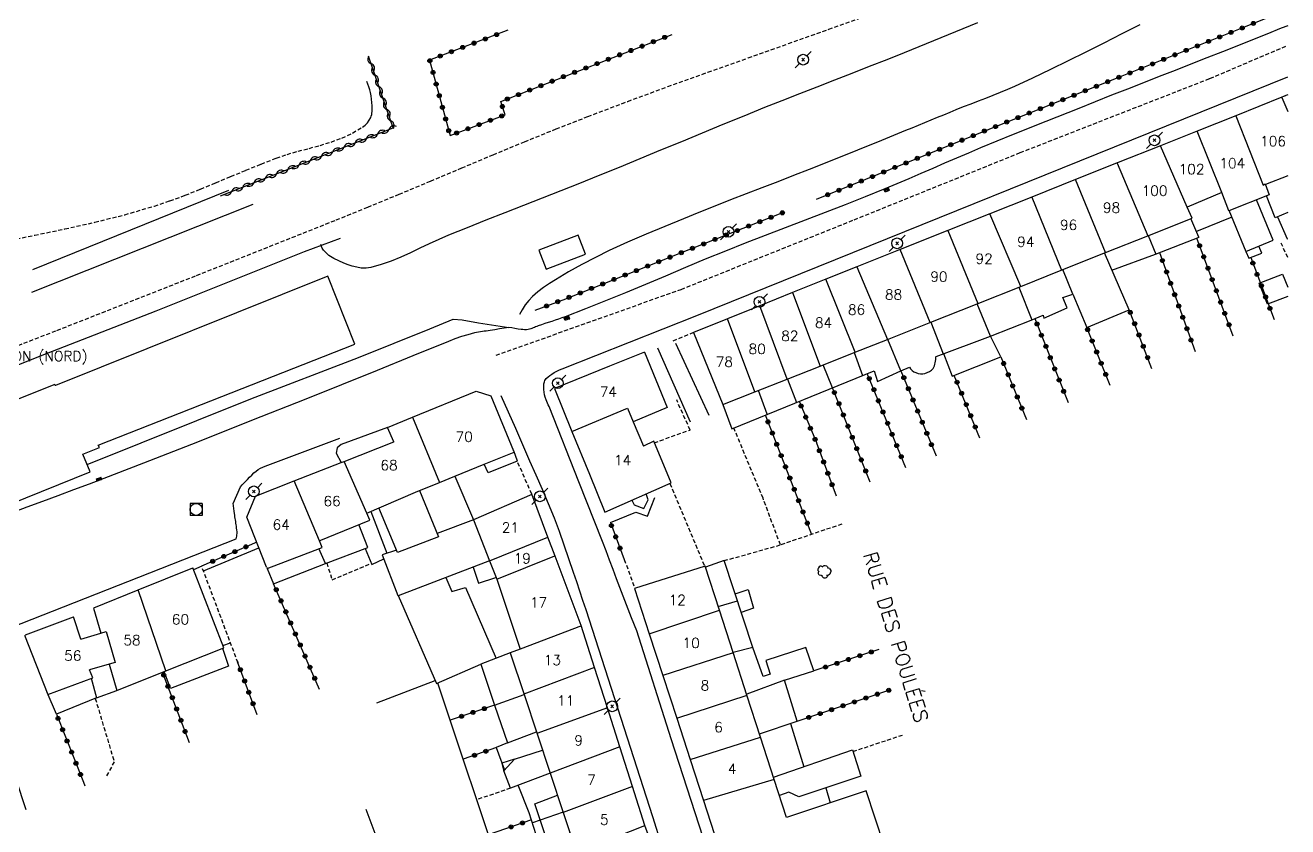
# Model space of a CAD drawing. Header units: millimetres. Extents: x 146000 to 147001, y 143000 to 144000.
# Drawn here: x 146843.1 to 147000, y 143347.2 to 143446.8 of the extents above; entities that cross this region are included whole.
import ezdxf
from ezdxf.enums import TextEntityAlignment as Align

# ---------------------------------------------------------------- set-up
doc = ezdxf.new("R2010")
doc.units = ezdxf.units.MM
doc.linetypes.add('DASHED', pattern=[0.75, 0.5, -0.25])
doc.layers.get('0').update_dxf_attribs({"linetype": 'CONTINUOUS'})
for name, color, linetype in [('W0001', 6, 'DASHED'), ('W0008', 7, 'CONTINUOUS'), ('W0014', 7, 'CONTINUOUS'), ('W0017', 7, 'CONTINUOUS'), ('W0070', 7, 'DASHED'), ('W0101', 7, 'CONTINUOUS'), ('W0104', 1, 'CONTINUOUS'), ('W0105', 7, 'CONTINUOUS'), ('W0112', 1, 'DASHED'), ('W0214', 2, 'CONTINUOUS'), ('W0300', 7, 'CONTINUOUS'), ('W0310', 3, 'CONTINUOUS'), ('W0322', 7, 'CONTINUOUS'), ('W0323', 7, 'CONTINUOUS'), ('W0333', 7, 'CONTINUOUS'), ('W0401', 7, 'CONTINUOUS'), ('W0420', 7, 'CONTINUOUS'), ('W0473', 7, 'CONTINUOUS'), ('W0710', 7, 'CONTINUOUS'), ('W0984', 7, 'CONTINUOUS'), ('W0989', 7, 'CONTINUOUS'), ('W0991', 7, 'CONTINUOUS'), ('W1102', 7, 'CONTINUOUS')]:
    doc.layers.add(name, color=color, linetype=linetype)
doc.styles.get("Standard").update_dxf_attribs({"font": 'romans.shx', "width": 0.85})

# ---------------------------------------------------------------- blocks, each defined once
blk = doc.blocks.new('T473')
for p, q in [((-0.166667, 0.166667), (0.166667, -0.166667)), ((-0.166667, -0.166667), (0.166667, 0.166667)), ((0.500001, 0.500001), (1.000002, 1.000002)), ((-1.000002, -1.000002), (-0.500001, -0.500001))]:
    blk.add_line(p, q)
blk.add_ellipse((0, 0), major_axis=(0.471405, 0.471405), ratio=1, start_param=5.4977871438, end_param=11.780972451)
blk = doc.blocks.new('T420')
for p, q in [((0.75, 0.75), (-0.75, 0.75)), ((-0.75, 0.75), (-0.75, -0.75)), ((0.75, 0.75), (0.75, -0.75)), ((0.75, -0.75), (-0.75, -0.75))]:
    blk.add_line(p, q)
blk.add_ellipse((0, 0), major_axis=(-0.53, 0.53), ratio=1, start_param=3.926991, end_param=10.210176)
blk = doc.blocks.new('T401')
for p, q in [((-0.3, 0.3), (0, 0.3)), ((-0.3, -0.25), (-0.3, 0.3)), ((-0.3, 0.15), (0, 0.15)), ((-0.3, 0), (0, 0)), ((0, 0.3), (0, -0.25)), ((-0.3, -0.15), (0, -0.15)), ((-0.3, -0.25), (-0.3, -0.3)), ((-0.3, -0.3), (0, -0.3)), ((0, -0.3), (0, -0.25))]:
    blk.add_line(p, q)
blk = doc.blocks.new('T300')
for p, q in [((-0.8, 0.51), (-0.86, 0.34)), ((-0.86, 0.34), (-0.86, 0.17)), ((-0.86, 0.17), (-0.74, 0.06)), ((-0.69, 0.63), (-0.8, 0.51)), ((-0.8, -0.06), (-0.74, 0.06)), ((-0.74, 0.06), (-0.69, 0.11)), ((-0.57, 0.69), (-0.69, 0.63)), ((-0.46, 0.69), (-0.57, 0.69)), ((-0.29, 0.63), (-0.46, 0.69)), ((-0.29, 0.63), (-0.17, 0.74)), ((-0.23, 0.57), (-0.29, 0.63)), ((-0.17, 0.74), (-0.06, 0.8)), ((-0.06, 0.8), (0.06, 0.8)), ((0.06, 0.8), (0.23, 0.74)), ((0.23, 0.74), (0.34, 0.63)), ((0.34, 0.63), (0.4, 0.51)), ((0.46, 0.46), (0.34, 0.46)), ((0.4, 0.51), (0.4, 0.46)), ((0.57, 0.4), (0.46, 0.46)), ((0.57, 0.4), (0.69, 0.29)), ((0.69, 0.29), (0.74, 0.17)), ((0.74, 0.06), (0.69, -0.17)), ((0.74, 0.17), (0.74, 0.06)), ((-0.8, -0.17), (-0.8, -0.06)), ((-0.8, -0.23), (-0.8, -0.17)), ((-0.74, -0.34), (-0.8, -0.23)), ((-0.69, -0.4), (-0.74, -0.34)), ((-0.51, -0.46), (-0.69, -0.4)), ((-0.4, -0.46), (-0.51, -0.46)), ((-0.4, -0.46), (-0.34, -0.46)), ((-0.34, -0.46), (-0.34, -0.4)), ((-0.34, -0.51), (-0.34, -0.46)), ((-0.29, -0.63), (-0.34, -0.51)), ((-0.17, -0.74), (-0.29, -0.63)), ((-0.06, -0.8), (-0.17, -0.74)), ((0.06, -0.8), (-0.06, -0.8)), ((0.17, -0.74), (0.06, -0.8)), ((0.23, -0.69), (0.17, -0.74)), ((0.29, -0.46), (0.23, -0.46)), ((0.29, -0.63), (0.23, -0.69)), ((0.46, -0.4), (0.29, -0.46)), ((0.34, -0.51), (0.29, -0.63)), ((0.34, -0.51), (0.34, -0.46)), ((0.57, -0.34), (0.46, -0.4)), ((0.63, -0.29), (0.57, -0.34)), ((0.69, -0.17), (0.63, -0.29))]:
    blk.add_line(p, q)
blk = doc.blocks.new('t323o')
at = {"color": 0, "linetype": 'Continuous'}
for radius in [0.25, 0.15]:
    blk.add_circle((0, 0), radius, dxfattribs=at)
blk = doc.blocks.new('t310o')
at = {"color": 0, "linetype": 'Continuous'}
for centre, start, end in [((-0.5, 0.38), 216.8699, 323.1304), ((0.5, -0.37), 36.8699, 143.1303)]:
    blk.add_arc(centre, 0.625, start, end, dxfattribs=at)
blk = doc.blocks.new('t322o')
at = {"color": 0, "linetype": 'Continuous'}
for radius in [0.25, 0.15]:
    blk.add_circle((0, 0), radius, dxfattribs=at)

msp = doc.modelspace()

# ---------------------------------------------------------------- linework, layer by layer
at = {"layer": 'W0001'}
msp.add_lwpolyline([(146901.64, 143405.8), (146911.52, 143409.32), (146924.64, 143413.99), (146946.14, 143422.64), (146966.76, 143430.98), (146990.34, 143440.2), (147000, 143444.31)], dxfattribs=at)
at = {"layer": 'W0008'}
for points in [[(146903.22, 143409.27), (146902.64, 143409.17), (146902.06, 143409.07), (146901.48, 143408.97), (146900.9, 143408.88), (146900.66, 143408.84), (146900.42, 143408.81), (146900.18, 143408.78), (146899.94, 143408.75), (146899.7, 143408.71), (146899.46, 143408.68), (146899.22, 143408.63), (146898.98, 143408.58), (146898.15, 143408.36), (146897.33, 143408.12), (146896.52, 143407.83), (146895.72, 143407.52)], [(146895.72, 143407.52), (146891.3, 143405.71), (146886.86, 143403.91), (146882.43, 143402.12), (146877.99, 143400.34), (146871.27, 143397.68), (146864.55, 143395.02), (146857.82, 143392.39), (146851.08, 143389.8), (146849.15, 143389.06), (146847.21, 143388.34), (146845.27, 143387.62), (146843.33, 143386.91), (146841.39, 143386.2)]]:
    msp.add_lwpolyline(points, dxfattribs=at)
at = {"layer": 'W0014'}
for points in [[(147000, 143446.75), (146999.19, 143446.43), (146997.42, 143445.71), (146995.64, 143445), (146993.87, 143444.29), (146991.9, 143443.51), (146989.93, 143442.74), (146987.96, 143441.97), (146986, 143441.2), (146984.03, 143440.43), (146982.06, 143439.66), (146980.09, 143438.88), (146978.12, 143438.11), (146974.04, 143436.48), (146969.96, 143434.86), (146965.88, 143433.22), (146961.82, 143431.56), (146960.33, 143430.93), (146958.85, 143430.3), (146957.37, 143429.66), (146955.89, 143429.01), (146954.42, 143428.37), (146952.94, 143427.73), (146951.45, 143427.1), (146949.96, 143426.48), (146947.49, 143425.48), (146945.02, 143424.5), (146942.54, 143423.54), (146940.06, 143422.59), (146937.57, 143421.64), (146935.09, 143420.68), (146932.61, 143419.72), (146930.13, 143418.74), (146927.64, 143417.73), (146925.16, 143416.7), (146922.68, 143415.65), (146920.21, 143414.61), (146917.73, 143413.57), (146915.24, 143412.55), (146912.74, 143411.55), (146910.23, 143410.59), (146909.81, 143410.44), (146909.39, 143410.29), (146908.97, 143410.15), (146908.55, 143410.01), (146908.13, 143409.87), (146907.7, 143409.73), (146907.28, 143409.59), (146906.86, 143409.44), (146906.71, 143409.39), (146906.56, 143409.32), (146906.41, 143409.26), (146906.26, 143409.19), (146906.1, 143409.13), (146905.95, 143409.08), (146905.79, 143409.03), (146905.63, 143409), (146905.41, 143408.98), (146905.19, 143408.98), (146904.98, 143408.99), (146904.76, 143409.02), (146904.37, 143409.06), (146903.99, 143409.12), (146903.61, 143409.19), (146903.22, 143409.27)], [(146909.85, 143404.12), (146926.59, 143410.76), (147000, 143440.4)], [(146850.86, 143392.22), (146871.16, 143400.39), (146884.54, 143405.51), (146893.4, 143409.09), (146896.3, 143410.3), (146897.45, 143410.19), (146899.45, 143409.83), (146903.22, 143409.27)], [(146908.22, 143399.43), (146908.11, 143399.64), (146908.02, 143399.85), (146907.93, 143400.06), (146907.86, 143400.28), (146907.76, 143400.59), (146907.67, 143400.9), (146907.61, 143401.22), (146907.57, 143401.54), (146907.57, 143401.68), (146907.56, 143401.82), (146907.56, 143401.96), (146907.57, 143402.1), (146907.59, 143402.24), (146907.62, 143402.38), (146907.66, 143402.52), (146907.72, 143402.65), (146907.88, 143402.9), (146908.1, 143403.12), (146908.33, 143403.3), (146908.57, 143403.46), (146908.87, 143403.66), (146909.19, 143403.84), (146909.52, 143403.99), (146909.86, 143404.11)], [(146902.24, 143400.79), (146903.14, 143398.77), (146904.04, 143396.75), (146904.93, 143394.72), (146905.81, 143392.7), (146906.58, 143390.94), (146907.36, 143389.17), (146908.12, 143387.4), (146908.84, 143385.62), (146909.48, 143383.94), (146910.08, 143382.25), (146910.66, 143380.56), (146911.24, 143378.86), (146911.64, 143377.71), (146912.02, 143376.55), (146912.4, 143375.39), (146912.78, 143374.23)], [(146914.87, 143382.68), (146911.91, 143390.06), (146908.22, 143399.43)], [(146872.96, 143392.02), (146882.24, 143395.48)], [(146869.88, 143389.47), (146870.1, 143389.7), (146870.32, 143389.92), (146870.54, 143390.15), (146870.76, 143390.38), (146871.02, 143390.64), (146871.28, 143390.92), (146871.54, 143391.18), (146871.83, 143391.42), (146872.1, 143391.6), (146872.38, 143391.76), (146872.67, 143391.9), (146872.96, 143392.02)], [(146868.96, 143387.4), (146869.87, 143389.47)], [(146869.35, 143382.98), (146869.4, 143383.15), (146869.43, 143383.31), (146869.45, 143383.48), (146869.46, 143383.65), (146869.46, 143383.88), (146869.44, 143384.11), (146869.41, 143384.33), (146869.38, 143384.56), (146869.36, 143384.75), (146869.33, 143384.95), (146869.3, 143385.14), (146869.27, 143385.34), (146869.23, 143385.53), (146869.2, 143385.73), (146869.17, 143385.92), (146869.14, 143386.12), (146869.09, 143386.44), (146869.05, 143386.77), (146869, 143387.09), (146868.96, 143387.42)], [(146831.86, 143368.25), (146869.36, 143382.98)], [(146919.11, 143371.56), (146918.48, 143373.17), (146917.85, 143374.79), (146917.23, 143376.4), (146916.62, 143378.02), (146916.18, 143379.19), (146915.74, 143380.35), (146915.31, 143381.52), (146914.88, 143382.68)], [(146912.78, 143374.23), (146921.07, 143348.5), (146924.43, 143337.79)], [(146927.87, 143344.34), (146923.4, 143358.15), (146919.11, 143371.56)]]:
    msp.add_lwpolyline(points, dxfattribs=at)
at = {"layer": 'W0017'}
for points in [[(146921.69, 143406.71), (146925.77, 143397.52)], [(146923.92, 143407.3), (146928.07, 143398.37)], [(146915.85, 143385.02), (146919, 143386.3), (146920.44, 143385.82), (146921.37, 143388.13)]]:
    msp.add_lwpolyline(points, dxfattribs=at)
at = {"layer": 'W0070'}
for points in [[(146829.69, 143402.16), (146847.09, 143408.89), (146864.44, 143415.72), (146881.77, 143422.61), (146885.69, 143424.2), (146889.59, 143425.81), (146893.49, 143427.44), (146897.38, 143429.08), (146901.28, 143430.72), (146905.19, 143432.33), (146909.1, 143433.92), (146913.04, 143435.46), (146918, 143437.35), (146922.98, 143439.18), (146927.97, 143440.98), (146932.97, 143442.75), (146937.97, 143444.52), (146942.97, 143446.3), (146947.96, 143448.1)], [(146840.57, 143419.94), (146844.32, 143420.72), (146848.06, 143421.5), (146851.8, 143422.33), (146855.51, 143423.26), (146859.19, 143424.34), (146861.12, 143424.99), (146863.03, 143425.69), (146864.93, 143426.44), (146866.81, 143427.22), (146868.68, 143428.01), (146870.56, 143428.79), (146872.45, 143429.56), (146874.34, 143430.3), (146875.68, 143430.76), (146877.04, 143431.15), (146878.41, 143431.51), (146879.77, 143431.88), (146881.15, 143432.3), (146882.5, 143432.79), (146883.81, 143433.41), (146885.05, 143434.16), (146885.37, 143434.4), (146885.65, 143434.68), (146885.89, 143435), (146886.08, 143435.36), (146886.14, 143435.53), (146886.19, 143435.71), (146886.22, 143435.89), (146886.23, 143436.08), (146886.23, 143436.26), (146886.23, 143436.43), (146886.23, 143436.61), (146886.23, 143436.79), (146886.21, 143437.21), (146886.18, 143437.62), (146886.12, 143438.03), (146886.04, 143438.44), (146885.95, 143438.79), (146885.85, 143439.14), (146885.73, 143439.48), (146885.59, 143439.81)]]:
    msp.add_lwpolyline(points, dxfattribs=at)
at = {"layer": 'W0101'}
for points in [[(146999.26, 143437.86), (146993.56, 143435.57)], [(146999.26, 143437.85), (147000, 143436.08)], [(146993.56, 143435.57), (146988.76, 143433.65)], [(146988.76, 143433.65), (146984.21, 143431.84)], [(146984.21, 143431.84), (146978.95, 143429.74)], [(146978.95, 143429.74), (146973.65, 143427.63)], [(147000, 143428.1), (146997.23, 143427.01)], [(146973.65, 143427.63), (146968.2, 143425.46)], [(146997.2, 143427.1), (146997.71, 143425.74), (146992.7, 143423.75), (146991.79, 143426.04)], [(146968.2, 143425.46), (146962.98, 143423.38)], [(146991.79, 143426.04), (146987.52, 143424.21)], [(146962.98, 143423.38), (146957.75, 143421.29)], [(146982.63, 143420.66), (146988.11, 143422.85), (146987.52, 143424.21)], [(146957.75, 143421.29), (146951.83, 143418.93)], [(146977.34, 143418.55), (146982.63, 143420.66)], [(146951.83, 143418.93), (146946.48, 143416.8)], [(146971.87, 143416.37), (146977.34, 143418.55)], [(146942.62, 143415.25), (146938.47, 143413.58)], [(146946.48, 143416.8), (146942.62, 143415.25)], [(146966.83, 143414.36), (146971.87, 143416.37)], [(146961.43, 143412.2), (146966.83, 143414.36)], [(146938.47, 143413.58), (146934.4, 143411.94)], [(146955.65, 143409.9), (146961.43, 143412.2)], [(146934.4, 143411.94), (146930.38, 143410.32)], [(146930.38, 143410.32), (146926.16, 143408.62)], [(146950.26, 143407.76), (146950.26, 143407.75), (146955.65, 143409.9)], [(146926.16, 143408.62), (146929.82, 143399.68), (146933.77, 143401.24)], [(146946.15, 143406.14), (146950.26, 143407.76)], [(146920.1, 143406.18), (146915.75, 143404.43), (146915.75, 143404.43), (146908.9, 143401.68), (146911.07, 143396.34)], [(146920.09, 143406.17), (146922.91, 143399.33), (146918.66, 143397.55)], [(146941.89, 143404.45), (146946.15, 143406.14)], [(146937.8, 143402.83), (146941.89, 143404.45)], [(146933.77, 143401.24), (146937.8, 143402.83)], [(146891.27, 143398.12), (146899.15, 143401.36), (146900.98, 143400.78), (146903.8, 143393.94)], [(146888.15, 143396.83), (146891.27, 143398.12)], [(146888.96, 143395.04), (146888.15, 143396.83)], [(146918.66, 143397.55), (146919.96, 143394.5)], [(146882.75, 143392.62), (146888.96, 143395.04)], [(146911.07, 143396.34), (146913.23, 143391.02)], [(146915.15, 143386.32), (146923.38, 143389.93), (146921.23, 143395.12), (146919.96, 143394.5)], [(146900.18, 143392.27), (146903.88, 143393.77)], [(146876.57, 143390.2), (146882.39, 143392.48)], [(146896.51, 143390.77), (146900.18, 143392.27)], [(146871.74, 143388.3), (146876.57, 143390.2)], [(146894.61, 143389.99), (146896.51, 143390.77)], [(146913.23, 143391.02), (146913.25, 143391.02), (146915.15, 143386.32)], [(146885.59, 143386.19), (146891.64, 143388.78), (146894.61, 143389.99)], [(146873.12, 143379.48), (146870.68, 143385.68), (146871.74, 143388.3)], [(146906.08, 143388.5), (146898.85, 143385.36), (146900.82, 143380.27)], [(146908.09, 143383.19), (146906.07, 143388.54)], [(146879.68, 143382.75), (146885.97, 143385.33), (146885.59, 143386.19)], [(146873.1, 143379.48), (146873.21, 143379.3), (146880.03, 143381.93), (146879.69, 143382.75)], [(146908.98, 143380.82), (146908.09, 143383.19)], [(146912.23, 143372.23), (146908.98, 143380.82)], [(146857.19, 143376.64), (146863.96, 143379.37)], [(146860.6, 143366.58), (146867.8, 143369.45), (146863.96, 143379.37)], [(146900.82, 143380.27), (146901.72, 143377.96)], [(146929.4, 143374.12), (146927.63, 143379.58), (146918.84, 143376.82)], [(146901.72, 143377.96), (146904.62, 143369.29)], [(146851.68, 143374.42), (146857.19, 143376.64)], [(146918.84, 143376.82), (146920.67, 143371.2)], [(146843.18, 143371.07), (146849.16, 143373.32), (146849.16, 143373.32)], [(146850.04, 143370.51), (146849.16, 143373.32)], [(146851.61, 143374.39), (146852.52, 143371.26)], [(146931.1, 143368.86), (146929.4, 143374.12)], [(146913.89, 143367.01), (146912.23, 143372.23)], [(146843.04, 143371.01), (146845.97, 143363.64), (146851.53, 143365.74), (146851.13, 143366.7)], [(146850.04, 143370.51), (146852.52, 143371.26)], [(146920.67, 143371.2), (146922.36, 143366)], [(146904.62, 143369.29), (146903.39, 143368.83), (146905.12, 143363.64)], [(146932.81, 143363.58), (146931.1, 143368.86)], [(146853.56, 143367.42), (146851.13, 143366.7)], [(146853.56, 143367.42), (146854.51, 143364.15), (146860.6, 143366.58)], [(146915.49, 143362), (146913.89, 143367.01)], [(146922.36, 143366), (146924.09, 143360.7)], [(146905.12, 143363.64), (146906.74, 143358.77)], [(146934.51, 143358.35), (146932.81, 143363.58)], [(146917.03, 143357.15), (146915.49, 143362)], [(146924.09, 143360.7), (146925.75, 143355.59)], [(146906.74, 143358.77), (146908.36, 143353.87)], [(146936.21, 143353.1), (146934.51, 143358.35)], [(146918.61, 143352.2), (146917.03, 143357.15)], [(146925.75, 143355.59), (146927.42, 143350.47)], [(146908.36, 143353.87), (146909.98, 143348.98)], [(146937.74, 143348.38), (146936.21, 143353.1)], [(146920.14, 143347.37), (146918.61, 143352.2)], [(146947.61, 143351.7), (146937.74, 143348.38)], [(146943.95, 143340.13), (146950.96, 143341.49), (146947.61, 143351.7)], [(146927.42, 143350.47), (146929.2, 143344.99)], [(146909.98, 143348.98), (146911.63, 143344), (146920.14, 143347.37)]]:
    msp.add_lwpolyline(points, dxfattribs=at)
msp.add_lwpolyline([(146817.38, 143380.72), (146832.43, 143386.27), (146833.23, 143384.08), (146851.2, 143391.3), (146850.3, 143393.51), (146852.37, 143394.32), (146852.2, 143394.65), (146884.11, 143407.17), (146880.74, 143415.64), (146846.9, 143402.06), (146846.85, 143402.04), (146846.81, 143402.18), (146828.46, 143394.86), (146813.82, 143389)], close=True, dxfattribs=at)
at = {"layer": 'W0104'}
for points in [[(146999.65, 143438.02), (146999.66, 143438.02), (146999.26, 143437.86)], [(147000, 143438.16), (146999.65, 143438.02)], [(146868.4, 143426.28), (146844.03, 143416.42)], [(146992.68, 143423.83), (146994.8, 143418.69), (146998.18, 143420.11), (146996.11, 143425.11)], [(147000, 143423.52), (146998.44, 143422.89), (146997.35, 143425.6)], [(146843.96, 143413.63), (146871.46, 143424.59)], [(146978.16, 143416.37), (146983.57, 143418.36), (146988.98, 143420.47), (146988.97, 143420.46), (146987.95, 143422.78)], [(146993.04, 143422.95), (146988.65, 143421.2)], [(146998.74, 143423.01), (146999.91, 143420.26), (147000, 143420.3)], [(146982.65, 143420.67), (146983.59, 143418.37)], [(146973.31, 143413.4), (146975.02, 143409.27), (146980.31, 143411.46), (146977.23, 143418.51)], [(146994.81, 143418.69), (146995.17, 143417.85), (146996.77, 143418.49), (146996.41, 143419.36)], [(146963.09, 143408.18), (146968.11, 143410.16), (146969.61, 143410.77), (146969.71, 143410.43), (146972.61, 143411.68), (146972.05, 143412.99), (146973.31, 143413.4), (146972.05, 143416.44)], [(147000, 143413.12), (146997.48, 143412.13), (146996.45, 143414.74), (146999.36, 143415.89), (147000, 143414.27)], [(146966.59, 143414.26), (146968.22, 143410.2)], [(146956.31, 143405.66), (146963.09, 143408.18), (146961.43, 143412.2)], [(146955.65, 143409.9), (146957.2, 143405.99)], [(146929.82, 143399.68), (146930.92, 143396.67), (146948.6, 143403.87), (146949.01, 143402.54), (146951.95, 143403.86), (146950.33, 143407.78)], [(146957.22, 143406.01), (146958.3, 143403.2), (146964.36, 143405.61), (146963.09, 143408.18)], [(146946.15, 143406.14), (146947.15, 143403.28)], [(146943.45, 143401.77), (146942.26, 143404.6)], [(146951.95, 143403.86), (146953, 143404.34)], [(146952.99, 143404.34), (146953.15, 143404.12), (146953.34, 143403.92), (146953.56, 143403.76), (146953.8, 143403.64), (146954.08, 143403.55), (146954.36, 143403.51), (146954.65, 143403.51), (146954.93, 143403.55), (146955.21, 143403.64), (146955.48, 143403.77), (146955.73, 143403.94), (146955.94, 143404.16), (146956.04, 143404.32), (146956.1, 143404.5), (146956.15, 143404.69), (146956.19, 143404.86), (146956.23, 143405.07), (146956.27, 143405.27), (146956.29, 143405.48), (146956.31, 143405.69)], [(146937.86, 143402.85), (146938.96, 143399.95)], [(146935.34, 143398.47), (146934.23, 143401.42)], [(146888.15, 143396.83), (146882.41, 143394.71), (146881.89, 143394.3), (146881.76, 143393.64), (146882.39, 143392.48)], [(146888.97, 143395.06), (146888.96, 143395.04)], [(146903.8, 143393.94), (146903.81, 143393.95), (146904.27, 143392.68)], [(146882.39, 143392.48), (146882.75, 143392.62)], [(146904.27, 143392.66), (146900.66, 143391.2), (146900.18, 143392.27)], [(146896.5, 143390.77), (146898.85, 143385.36)], [(146892.13, 143388.98), (146894.5, 143383.25), (146889.39, 143381.29), (146887.07, 143386.83)], [(146918.51, 143387.79), (146918.78, 143387.21), (146920, 143386.78), (146920.55, 143387.82), (146920.28, 143388.57)], [(146886.07, 143386.4), (146888.06, 143381.22)], [(146880.43, 143379.91), (146885.71, 143381.93), (146884.61, 143384.77)], [(146898.85, 143385.36), (146894.34, 143383.64)], [(146873.21, 143379.3), (146874.01, 143377.41), (146880.43, 143379.91), (146879.64, 143381.78)], [(146885.38, 143381.79), (146886.21, 143379.8), (146887.7, 143380.49)], [(146889.27, 143381.58), (146887.5, 143380.99), (146889.44, 143375.94), (146889.46, 143375.94), (146894.25, 143365.02), (146899.76, 143367.4)], [(146900.81, 143380.26), (146889.48, 143375.89)], [(146898.8, 143379.48), (146899.46, 143377.49), (146901.63, 143378.2)], [(146933.55, 143369.49), (146929.97, 143380.28), (146927.66, 143379.48)], [(146895.42, 143378.18), (146896.15, 143376.43), (146897.86, 143376.96), (146901.65, 143368.14)], [(146931.34, 143376.15), (146932.98, 143376.71), (146933.63, 143374.38), (146932.11, 143373.83)], [(146929.25, 143374.57), (146931.62, 143375.3)], [(146867.65, 143369.4), (146868.39, 143367.19), (146861.19, 143364.4), (146860.41, 143366.51)], [(146903.39, 143368.83), (146903.39, 143368.81), (146899.76, 143367.4), (146901.46, 143362.33), (146905.12, 143363.64)], [(146937.48, 143365.44), (146941.14, 143366.58), (146940.14, 143369.47), (146935.16, 143367.87), (146935.7, 143366.18), (146934.82, 143365.89), (146933.55, 143369.49), (146931.1, 143368.86)], [(146851.32, 143365.66), (146851.98, 143363.24), (146847.01, 143361.2), (146845.88, 143363.88)], [(146894.38, 143365.08), (146902.44, 143340.9), (146890.34, 143336.43), (146885.51, 143349.36)], [(146886.82, 143362.61), (146894.09, 143365.38)], [(146934.37, 143358.78), (146939.06, 143360.32), (146937.48, 143365.44), (146932.78, 143363.7)], [(146851.98, 143363.24), (146854.51, 143364.15)], [(146901.46, 143362.33), (146903.05, 143357.65), (146906.66, 143359)], [(146938.24, 143360.05), (146939.87, 143354.68)], [(146903.05, 143357.65), (146901.67, 143357.08), (146902.64, 143354.37), (146902.61, 143354.15)], [(146908.36, 143353.87), (146908.36, 143353.87), (146903.43, 143352.02), (146902.61, 143354.15), (146903.94, 143355.6), (146907.42, 143356.73)], [(146936.12, 143353.38), (146945.92, 143356.79), (146946.97, 143353.52), (146939.26, 143350.92), (146938.02, 143351.52), (146936.86, 143351.08)], [(146903.94, 143355.6), (146902.37, 143355.11), (146902.61, 143354.15)], [(146908.72, 143343.02), (146907.78, 143342.57), (146905.76, 143348.94), (146904.4, 143352.38)], [(146910.83, 143346.41), (146907.93, 143345.58), (146906.47, 143350.05), (146909.27, 143351.14)], [(146942.62, 143352.06), (146943.14, 143350.2)], [(146907.12, 143348.05), (146906.15, 143347.69)], [(146909.97, 143349.03), (146907.12, 143348.05)], [(146920.67, 143345.93), (146920.14, 143347.37)]]:
    msp.add_lwpolyline(points, dxfattribs=at)
at = {"layer": 'W0105'}
for points in [[(146865.08, 143379.59), (146864.05, 143379.14)], [(146867.69, 143369.72), (146868.64, 143370.08)]]:
    msp.add_lwpolyline(points, dxfattribs=at)
at = {"layer": 'W0112'}
for points in [[(147000, 143417.94), (146999.2, 143419.71)], [(146926.16, 143408.61), (146923.5, 143407.52)], [(146921.3, 143394.94), (146925.76, 143396.51), (146924.08, 143400.25)], [(146929.97, 143380.28), (146936.97, 143382.23), (146934.81, 143388.03), (146931.18, 143396.78)], [(146906.07, 143388.55), (146904.27, 143392.66)], [(146923.24, 143389.88), (146927.55, 143379.56)], [(146944.6, 143384.82), (146936.97, 143382.23)], [(146869.58, 143367.57), (146865.06, 143379.61)], [(146880.6, 143379.99), (146881.28, 143377.89), (146886.23, 143379.98)], [(146917.57, 143380.43), (146918.89, 143376.84)], [(146851.84, 143363.17), (146854.2, 143355.3), (146853.18, 143353.39)], [(146945.98, 143356.57), (146952.34, 143358.68)], [(146903.43, 143352.02), (146899.22, 143350.56)]]:
    msp.add_lwpolyline(points, dxfattribs=at)
at = {"layer": 'W0214'}
msp.add_lwpolyline([(146865.28, 143379.03), (146872.17, 143381.88)], dxfattribs=at)
at = {"layer": 'W0310'}
msp.add_lwpolyline([(146867.39, 143425.6), (146888.86, 143434.05), (146885.85, 143442.83)], dxfattribs=at)
at = {"layer": 'W0322'}
msp.add_lwpolyline([(146871.9, 143382.58), (146865.06, 143379.61)], dxfattribs=at)
at = {"layer": 'W0323'}
for points in [[(146941.46, 143425.18), (146962.92, 143433.91), (146978.6, 143440.17), (146994.33, 143446.47), (147000, 143448.76)], [(146903.11, 143446.18), (146893.39, 143442.48), (146895.92, 143433.1), (146902.76, 143435.69), (146902.24, 143437.32), (146910.33, 143440.54), (146923.52, 143445.66)], [(146906.51, 143411.4), (146910.29, 143412.83), (146923.87, 143418.23), (146937.48, 143423.61)], [(146993.23, 143408.18), (146988.7, 143420.36)], [(146984.08, 143418.55), (146988.48, 143406.27)], [(146995.4, 143417.93), (146998.31, 143410.23)], [(146983.12, 143404.12), (146980.31, 143411.46)], [(146968.59, 143410.35), (146972.7, 143399.92)], [(146977.94, 143402.03), (146975.02, 143409.27)], [(146964.36, 143405.61), (146967.53, 143397.84)], [(146952.55, 143391.81), (146947.76, 143403.53)], [(146951.95, 143403.86), (146956.3, 143393.32)], [(146961.74, 143395.51), (146958.57, 143403.3)], [(146948.12, 143390.02), (146943.45, 143401.77)], [(146939.29, 143400.08), (146941.45, 143394.95), (146941.45, 143394.94), (146943.91, 143388.33)], [(146935.09, 143398.38), (146936.91, 143393.71), (146940.85, 143383.55)], [(146915.84, 143385.02), (146917.57, 143380.43)], [(146879.71, 143364.28), (146874.01, 143377.41)], [(146949.21, 143369.25), (146941.14, 143366.58)], [(146843.27, 143349.32), (146840.73, 143356.99), (146836.95, 143368.11)], [(146871.97, 143361.11), (146869.52, 143367.7), (146869.59, 143367.57)], [(146863.55, 143357.65), (146860.21, 143366.43)], [(146939.07, 143360.32), (146950.69, 143364.26)], [(146901.46, 143362.33), (146895.92, 143360.46)], [(146847.01, 143361.2), (146850.39, 143352.77), (146850.53, 143352.3)], [(146901.68, 143357.07), (146897.54, 143355.6)], [(146906.05, 143348.09), (146900.67, 143346.21)]]:
    msp.add_lwpolyline(points, dxfattribs=at)
at = {"layer": 'W0333'}
for points in [[(146961.46, 143447.11), (146959.64, 143446.36), (146957.82, 143445.61), (146956, 143444.86), (146954.17, 143444.12), (146952.35, 143443.39), (146950.18, 143442.53), (146948.01, 143441.67), (146945.84, 143440.83), (146943.67, 143439.98), (146941.5, 143439.13), (146939.33, 143438.29), (146937.16, 143437.43), (146934.99, 143436.57), (146932.41, 143435.52), (146929.82, 143434.46), (146927.24, 143433.4), (146924.67, 143432.33), (146922.09, 143431.27), (146919.51, 143430.2), (146916.93, 143429.14), (146914.34, 143428.09), (146912.02, 143427.16), (146909.69, 143426.24), (146907.37, 143425.32), (146905.04, 143424.41), (146902.71, 143423.49), (146900.38, 143422.57), (146898.05, 143421.65), (146895.73, 143420.71), (146894.54, 143420.2), (146893.35, 143419.65), (146892.18, 143419.09), (146891.01, 143418.53), (146889.81, 143417.99), (146888.6, 143417.49), (146887.35, 143417.06), (146886.08, 143416.71), (146885.79, 143416.66), (146885.49, 143416.63), (146885.19, 143416.62), (146884.89, 143416.64), (146884.33, 143416.73), (146883.78, 143416.86), (146883.25, 143417.04), (146882.73, 143417.25), (146882.1, 143417.53), (146881.48, 143417.84), (146880.88, 143418.21), (146880.35, 143418.68), (146880.19, 143418.88), (146880.05, 143419.1), (146879.94, 143419.33), (146879.86, 143419.58)], [(146981.61, 143446.87), (146979.38, 143445.72), (146977.14, 143444.59), (146974.9, 143443.47), (146972.7, 143442.38), (146970.51, 143441.29), (146968.3, 143440.23), (146966.07, 143439.21), (146965.17, 143438.82), (146964.26, 143438.45), (146963.35, 143438.08), (146962.44, 143437.72), (146961.52, 143437.37), (146960.61, 143437.02), (146959.69, 143436.66), (146958.78, 143436.3), (146958, 143435.97), (146957.21, 143435.65), (146956.43, 143435.33), (146955.65, 143435), (146954.86, 143434.68), (146954.08, 143434.36), (146953.3, 143434.03), (146952.51, 143433.71), (146949.53, 143432.5), (146946.54, 143431.3), (146943.55, 143430.1), (146940.55, 143428.9), (146938.6, 143428.13), (146936.64, 143427.37), (146934.68, 143426.61), (146932.72, 143425.86), (146930.76, 143425.1), (146928.81, 143424.33), (146926.85, 143423.56), (146924.91, 143422.77), (146922.59, 143421.81), (146920.27, 143420.86), (146917.97, 143419.86), (146915.69, 143418.81), (146913.99, 143417.96), (146912.31, 143417.09), (146910.65, 143416.17), (146909.03, 143415.19), (146908.29, 143414.72), (146907.55, 143414.23), (146906.83, 143413.7), (146906.17, 143413.11), (146905.7, 143412.6), (146905.26, 143412.05), (146904.88, 143411.46), (146904.54, 143410.85)]]:
    msp.add_lwpolyline(points, dxfattribs=at)
msp.add_lwpolyline([(146911.85, 143420.71), (146906.96, 143418.84), (146907.86, 143416.51), (146912.74, 143418.38)], close=True, dxfattribs=at)
at = {"layer": 'W0710'}
msp.add_lwpolyline([(146882.26, 143420.33), (146877.79, 143418.66), (146859.38, 143411.3), (146844.99, 143405.7), (146822.7, 143396.76), (146803.33, 143389.07), (146783.95, 143381.42), (146763.79, 143373.41), (146750, 143367.94)], dxfattribs=at)
at = {"layer": 'W1102'}
for points in [[(146993.56, 143435.57), (146996.94, 143426.95)], [(146991.79, 143426.04), (146988.76, 143433.65)], [(146987.52, 143424.21), (146984.21, 143431.84)], [(146978.81, 143429.68), (146982.63, 143420.66)], [(146977.34, 143418.55), (146973.65, 143427.63)], [(146996.94, 143426.95), (146997.2, 143427.1)], [(146968.2, 143425.46), (146971.88, 143416.37)], [(146966.83, 143414.36), (146962.98, 143423.37)], [(146957.75, 143421.29), (146961.49, 143412.23)], [(146955.57, 143409.87), (146951.83, 143418.93)], [(146946.27, 143406.18), (146942.62, 143415.25)], [(146946.48, 143416.8), (146950.26, 143407.76)], [(146938.47, 143413.58), (146941.89, 143404.45)], [(146937.8, 143402.83), (146934.4, 143411.94)], [(146933.77, 143401.24), (146930.38, 143410.32)], [(146891.27, 143398.12), (146894.61, 143389.99)], [(146911.07, 143396.34), (146917.96, 143399.21)], [(146917.96, 143399.21), (146918.66, 143397.55)], [(146885.59, 143386.19), (146882.76, 143392.62)], [(146879.69, 143382.75), (146876.57, 143390.2)], [(146900.81, 143380.26), (146908.09, 143383.19)], [(146901.72, 143377.96), (146908.96, 143380.88)], [(146860.6, 143366.58), (146857.19, 143376.64)], [(146920.67, 143371.2), (146929.4, 143374.12)], [(146852.52, 143371.26), (146853.21, 143371.47), (146854.31, 143367.64), (146853.56, 143367.42)], [(146912.25, 143372.18), (146904.62, 143369.29)], [(146931.11, 143368.83), (146922.36, 143366)], [(146913.89, 143367.01), (146905.1, 143363.7)], [(146924.09, 143360.7), (146932.82, 143363.58)], [(146915.49, 143362), (146906.72, 143358.82)], [(146925.75, 143355.59), (146934.51, 143358.35)], [(146917.03, 143357.15), (146908.36, 143353.87)], [(146936.21, 143353.1), (146927.42, 143350.47)], [(146918.61, 143352.2), (146909.98, 143348.98)]]:
    msp.add_lwpolyline(points, dxfattribs=at)

# ---------------------------------------------------------------- block references
at = {"layer": 'W0300'}
msp.add_blockref('T300', (146942.48, 143378.89), dxfattribs=at)
at = {"layer": 'W0310'}
for p, rotation in [((146886.13, 143442.02), 108.8976155098362), ((146886.61, 143440.6), 108.8976155098362), ((146887.1, 143439.18), 108.8976155098362), ((146887.59, 143437.76), 108.8976155098362), ((146888.07, 143436.34), 108.8976155098362), ((146888.56, 143434.93), 108.8976155098362), ((146888.33, 143433.84), 21.47580589889937), ((146884.14, 143432.19), 21.47580589889937), ((146885.54, 143432.74), 21.47580589889937), ((146886.93, 143433.29), 21.47580589889937), ((146879.95, 143430.54), 21.47580589889937), ((146881.35, 143431.09), 21.47580589889937), ((146882.74, 143431.64), 21.47580589889937), ((146875.77, 143428.89), 21.47580589889937), ((146877.16, 143429.44), 21.47580589889937), ((146878.56, 143429.99), 21.47580589889937), ((146871.58, 143427.25), 21.47580589889937), ((146872.97, 143427.8), 21.47580589889937), ((146874.37, 143428.34), 21.47580589889937), ((146868.79, 143426.15), 21.47580589889937), ((146870.18, 143426.7), 21.47580589889937)]:
    msp.add_blockref('t310o', p, dxfattribs=dict(at, rotation=rotation))
at = {"layer": 'W0322', "rotation": 203.5242858983066}
for p in [(146870.56, 143382), (146867.81, 143380.8), (146869.19, 143381.4), (146866.44, 143380.2)]:
    msp.add_blockref('t322o', p, dxfattribs=at)
at = {"layer": 'W0323'}
for p, rotation in [((146994.34, 143446.47), 22.01369422467841), ((146995.73, 143447.03), 22.01369422467841), ((146900.31, 143445.11), 200.7939194213623), ((146901.71, 143445.65), 200.7939194213623), ((146921.19, 143444.76), 21.19598305059602), ((146922.59, 143445.3), 21.19598305059602), ((146990.16, 143444.8), 21.83154566099658), ((146991.55, 143445.36), 21.83154566099658), ((146992.95, 143445.91), 21.83154566099658), ((146896.1, 143443.52), 200.7939194213623), ((146897.5, 143444.05), 200.7939194213623), ((146898.91, 143444.58), 200.7939194213623), ((146918.4, 143443.67), 21.19598305059602), ((146919.79, 143444.21), 21.19598305059602), ((146987.38, 143443.68), 21.83154566099658), ((146988.77, 143444.24), 21.83154566099658), ((146893.41, 143442.39), 285.0969434266628), ((146894.7, 143442.98), 200.7939194213623), ((146914.2, 143442.05), 21.19598305059602), ((146915.6, 143442.59), 21.19598305059602), ((146917, 143443.13), 21.19598305059602), ((146983.2, 143442.01), 21.83154566099658), ((146984.59, 143442.57), 21.83154566099658), ((146985.98, 143443.13), 21.83154566099658), ((146893.81, 143440.94), 285.0969434266628), ((146910.01, 143440.42), 21.741529094494), ((146911.4, 143440.96), 21.19598305059602), ((146912.8, 143441.5), 21.19598305059602), ((146979.02, 143440.34), 21.83154566099658), ((146980.41, 143440.89), 21.83154566099658), ((146981.81, 143441.45), 21.83154566099658), ((146894.2, 143439.49), 285.0969434266628), ((146905.83, 143438.75), 21.741529094494), ((146907.22, 143439.3), 21.741529094494), ((146908.61, 143439.86), 21.741529094494), ((146974.84, 143438.67), 21.75729509755202), ((146976.23, 143439.22), 21.75729509755202), ((146977.63, 143439.78), 21.75729509755202), ((146894.59, 143438.05), 285.0969434266628), ((146903.04, 143437.64), 21.741529094494), ((146904.43, 143438.19), 21.741529094494), ((146970.66, 143437), 21.75729509755202), ((146972.06, 143437.56), 21.75729509755202), ((146973.45, 143438.11), 21.75729509755202), ((146894.98, 143436.6), 285.0969434266628), ((146902.35, 143435.54), 20.78539591572857), ((146902.43, 143436.71), 107.6166451595492), ((146966.48, 143435.33), 21.75729509755202), ((146967.88, 143435.89), 21.75729509755202), ((146969.27, 143436.44), 21.75729509755202), ((146895.37, 143435.15), 285.0969434266628), ((146898.14, 143433.94), 20.78539591572857), ((146899.54, 143434.47), 20.78539591572857), ((146900.95, 143435.01), 20.78539591572857), ((146963.7, 143434.22), 21.75729509755202), ((146965.09, 143434.78), 21.75729509755202), ((146895.76, 143433.7), 285.0969434266628), ((146896.74, 143433.41), 20.78539591572857), ((146959.53, 143432.53), 22.14589931566612), ((146960.92, 143433.09), 22.14589931566612), ((146962.31, 143433.66), 22.14589931566612), ((146955.36, 143430.83), 22.14589931566612), ((146956.75, 143431.4), 22.14589931566612), ((146958.14, 143431.96), 22.14589931566612), ((146951.19, 143429.14), 22.14589931566612), ((146952.58, 143429.7), 22.14589931566612), ((146953.97, 143430.27), 22.14589931566612), ((146948.41, 143428.01), 22.14589931566612), ((146949.8, 143428.57), 22.14589931566612), ((146944.24, 143426.31), 22.14589931566612), ((146945.63, 143426.87), 22.14589931566612), ((146947.02, 143427.44), 22.14589931566612), ((146942.85, 143425.74), 22.14589931566612), ((146935.81, 143422.95), 21.54902923213393), ((146937.21, 143423.5), 21.54902923213393), ((146931.63, 143421.3), 21.54902923213393), ((146933.02, 143421.85), 21.54902923213393), ((146934.42, 143422.4), 21.54902923213393), ((146927.44, 143419.64), 21.54902923213393), ((146928.84, 143420.19), 21.54902923213393), ((146930.23, 143420.74), 21.54902923213393), ((146924.65, 143418.54), 21.54902923213393), ((146926.04, 143419.09), 21.54902923213393), ((146989.04, 143419.43), 110.4142744037202), ((146920.47, 143416.88), 21.69808480732723), ((146921.86, 143417.43), 21.69808480732723), ((146923.26, 143417.99), 21.69808480732723), ((146984.43, 143417.57), 289.7242675046487), ((146989.57, 143418.03), 110.4142744037202), ((146990.09, 143416.62), 110.4142744037202), ((146995.66, 143417.25), 290.65556569156), ((146916.29, 143415.22), 21.69808480732723), ((146917.68, 143415.77), 21.69808480732723), ((146919.07, 143416.32), 21.69808480732723), ((146984.94, 143416.16), 289.7242675046487), ((146990.61, 143415.21), 110.4142744037202), ((146996.19, 143415.84), 290.65556569156), ((146912.11, 143413.55), 21.69808480732723), ((146913.5, 143414.11), 21.69808480732723), ((146914.89, 143414.66), 21.69808480732723), ((146985.44, 143414.74), 289.7242675046487), ((146991.14, 143413.81), 110.4142744037202), ((146996.72, 143414.44), 290.65556569156), ((146907.91, 143411.93), 20.69044084212539), ((146909.31, 143412.46), 20.69044084212539), ((146910.71, 143413), 21.69808480732723), ((146985.95, 143413.33), 289.7242675046487), ((146986.45, 143411.92), 289.7242675046487), ((146991.66, 143412.4), 110.4142744037202), ((146997.25, 143413.04), 290.65556569156), ((146980.44, 143411.12), 110.9469233859324), ((146986.96, 143410.51), 289.7242675046487), ((146992.18, 143411), 110.4142744037202), ((146997.78, 143411.63), 290.65556569156), ((146968.85, 143409.69), 291.5070998992717), ((146975.14, 143408.99), 111.9446805535028), ((146980.98, 143409.72), 110.9469233859324), ((146987.47, 143409.1), 289.7242675046487), ((146992.71, 143409.59), 110.4142744037202), ((146969.4, 143408.29), 291.5070998992717), ((146975.7, 143407.59), 111.9446805535028), ((146981.51, 143408.32), 110.9469233859324), ((146987.97, 143407.68), 289.7242675046487), ((146969.95, 143406.9), 291.5070998992717), ((146976.26, 143406.2), 111.9446805535028), ((146982.05, 143406.92), 110.9469233859324), ((146982.59, 143405.52), 110.9469233859324), ((146964.7, 143404.78), 292.1599194273015), ((146970.5, 143405.5), 291.5070998992717), ((146971.05, 143404.11), 291.5070998992717), ((146976.82, 143404.81), 111.9446805535028), ((146948.01, 143402.91), 112.2338942519702), ((146952.3, 143403.02), 292.4047575575362), ((146958.92, 143402.45), 112.1200118407064), ((146965.27, 143403.39), 292.1599194273015), ((146971.6, 143402.71), 291.5070998992717), ((146977.38, 143403.42), 111.9446805535028), ((146943.68, 143401.17), 111.6978941888141), ((146948.58, 143401.53), 112.2338942519702), ((146952.87, 143401.64), 292.4047575575362), ((146959.48, 143401.07), 112.1200118407064), ((146965.83, 143402), 292.1599194273015), ((146972.15, 143401.32), 291.5070998992717), ((146939.54, 143399.5), 292.8066966284953), ((146944.24, 143399.78), 111.6978941888141), ((146949.15, 143400.14), 112.2338942519702), ((146953.44, 143400.25), 292.4047575575362), ((146960.05, 143399.68), 112.1200118407064), ((146966.4, 143400.62), 292.1599194273015), ((146940.12, 143398.11), 292.8066966284953), ((146944.79, 143398.39), 111.6978941888141), ((146949.71, 143398.75), 112.2338942519702), ((146954.02, 143398.86), 292.4047575575362), ((146960.61, 143398.29), 112.1200118407064), ((146966.96, 143399.23), 292.1599194273015), ((146935.42, 143397.53), 291.3038634535773), ((146935.97, 143396.13), 291.3038634535773), ((146940.7, 143396.73), 292.8066966284953), ((146945.35, 143396.99), 111.6978941888141), ((146950.28, 143397.36), 112.2338942519702), ((146954.59, 143397.48), 292.4047575575362), ((146961.17, 143396.9), 112.1200118407064), ((146936.51, 143394.73), 291.3038634535773), ((146941.28, 143395.35), 292.8066966284953), ((146945.9, 143395.6), 111.6978941888141), ((146950.85, 143395.97), 112.2338942519702), ((146951.42, 143394.58), 112.2338942519702), ((146955.16, 143396.09), 292.4047575575362), ((146955.73, 143394.7), 292.4047575575362), ((146937.06, 143393.34), 291.1827581619047), ((146941.81, 143393.95), 290.4187214106886), ((146946.46, 143394.2), 111.6978941888141), ((146951.98, 143393.2), 112.2338942519702), ((146937.6, 143391.94), 291.1827581619047), ((146942.34, 143392.54), 290.4187214106886), ((146947.01, 143392.81), 111.6978941888141), ((146947.57, 143391.42), 111.6978941888141), ((146938.14, 143390.54), 291.1827581619047), ((146942.86, 143391.14), 290.4187214106886), ((146938.68, 143389.14), 291.1827581619047), ((146943.38, 143389.73), 290.4187214106886), ((146939.22, 143387.74), 291.1827581619047), ((146939.77, 143386.34), 291.1827581619047), ((146915.98, 143384.64), 290.6626724150422), ((146940.31, 143384.94), 291.1827581619047), ((146916.51, 143383.24), 290.6626724150422), ((146917.04, 143381.83), 290.6626724150422), ((146874.33, 143376.67), 113.4860258069587), ((146874.93, 143375.29), 113.4860258069587), ((146875.52, 143373.92), 113.4860258069587), ((146876.12, 143372.54), 113.4860258069587), ((146876.72, 143371.16), 113.4860258069587), ((146877.32, 143369.79), 113.4860258069587), ((146877.92, 143368.41), 113.4860258069587), ((146945.42, 143368), 198.2747195863525), ((146946.84, 143368.47), 198.2747195863525), ((146948.26, 143368.94), 198.2747195863525), ((146869.88, 143366.73), 110.4149284565907), ((146878.51, 143367.04), 113.4860258069587), ((146942.57, 143367.05), 198.2747195863525), ((146943.99, 143367.52), 198.2747195863525), ((146860.35, 143366.06), 110.7872451742344), ((146870.4, 143365.32), 110.4149284565907), ((146879.11, 143365.66), 113.4860258069587), ((146860.88, 143364.66), 110.7872451742344), ((146861.42, 143363.26), 110.7872451742344), ((146870.92, 143363.92), 110.4149284565907), ((146947.59, 143363.21), 18.73755322780772), ((146949.01, 143363.69), 18.73755322780772), ((146950.43, 143364.17), 18.73755322780772), ((146861.95, 143361.85), 110.7872451742344), ((146871.45, 143362.51), 110.4149284565907), ((146900.19, 143361.9), 198.6924074167352), ((146943.33, 143361.76), 18.73755322780772), ((146944.75, 143362.25), 18.73755322780772), ((146946.17, 143362.73), 18.73755322780772), ((146847.22, 143360.67), 291.8657933161559), ((146862.48, 143360.45), 110.7872451742344), ((146897.35, 143360.94), 198.6924074167352), ((146898.77, 143361.42), 198.6924074167352), ((146940.49, 143360.8), 18.73755322780772), ((146941.91, 143361.28), 18.73755322780772), ((146847.78, 143359.28), 291.8657933161559), ((146863.01, 143359.05), 110.7872451742344), ((146848.34, 143357.88), 291.8657933161559), ((146848.9, 143356.49), 291.8657933161559), ((146898.96, 143356.1), 199.5073147818189), ((146900.37, 143356.6), 199.5073147818189), ((146849.45, 143355.1), 291.8657933161559), ((146850.01, 143353.71), 291.8657933161559), ((146904.92, 143347.69), 199.262956916975), ((146903.51, 143347.2), 199.262956916975)]:
    msp.add_blockref('t323o', p, dxfattribs=dict(at, rotation=rotation))
at = {"layer": 'W0401'}
for p, rotation in [((146950.14, 143426.46), 112.3173965429612), ((146910.4, 143410.51), 110.5452356609097), ((146852.26, 143390.54), 110.9830781074642)]:
    msp.add_blockref('T401', p, dxfattribs=dict(at, rotation=rotation))
at = {"layer": 'W0420'}
msp.add_blockref('T420', (146864.38, 143386.65), dxfattribs=at)
at = {"layer": 'W0473'}
for p in [(146939.8, 143442.53), (146983.44, 143432.51), (146930.51, 143421.14), (146951.46, 143419.71), (146934.36, 143412.43), (146909.32, 143402.33), (146871.55, 143388.89), (146907.09, 143388.27), (146916.08, 143362.18)]:
    msp.add_blockref('T473', p, dxfattribs=at)

# ---------------------------------------------------------------- texts
at = {"layer": 'W0984'}
msp.add_text('STATION (NORD)  ', height=1.25, dxfattribs=at).set_placement((146844.99, 143405.7), align=Align.MIDDLE_CENTER)
at = {"layer": 'W0989'}
msp.add_text('RUE DES POULÉES  ', height=1.75, rotation=287.2413, dxfattribs=at).set_placement((146947.22, 143381.04))
at = {"layer": 'W0991'}
for s, p in [('106', (146998.17, 143432.41)), ('102', (146988.05, 143428.93)), ('104', (146993.11, 143429.66)), ('100', (146983.45, 143426.25)), ('98', (146978.11, 143424.14)), ('96', (146972.77, 143422)), ('94', (146967.45, 143419.91)), ('92', (146962.28, 143417.79)), ('90', (146956.66, 143415.58)), ('88', (146951.03, 143413.34)), ('86', (146946.43, 143411.47)), ('84', (146942.33, 143409.85)), ('82', (146938.14, 143408.2)), ('80', (146934.08, 143406.59)), ('78', (146930, 143405)), ('74', (146915.59, 143401.26)), ('70', (146897.68, 143395.68)), ('14', (146917.37, 143392.76)), ('68', (146888.34, 143392.15)), ('66', (146881.27, 143387.68)), ('64', (146874.95, 143384.75)), ('21', (146903.42, 143384.4)), ('19', (146904.89, 143380.57)), ('17', (146906.92, 143375.09)), ('12', (146924.15, 143375.39)), ('60', (146862.43, 143372.98)), ('58', (146856.41, 143370.4)), ('10', (146925.88, 143370.06)), ('56', (146849.06, 143368.48)), ('13', (146908.64, 143367.93)), ('8', (146927.59, 143364.78)), ('11', (146910.29, 143362.89)), ('6', (146929.28, 143359.58)), ('9', (146911.9, 143357.94)), ('4', (146930.96, 143354.41)), ('7', (146913.48, 143353.06)), ('5', (146915.09, 143348.1))]:
    msp.add_text(s, height=1.25, dxfattribs=at).set_placement(p, align=Align.MIDDLE_CENTER)

doc.saveas('drawing.dxf')
